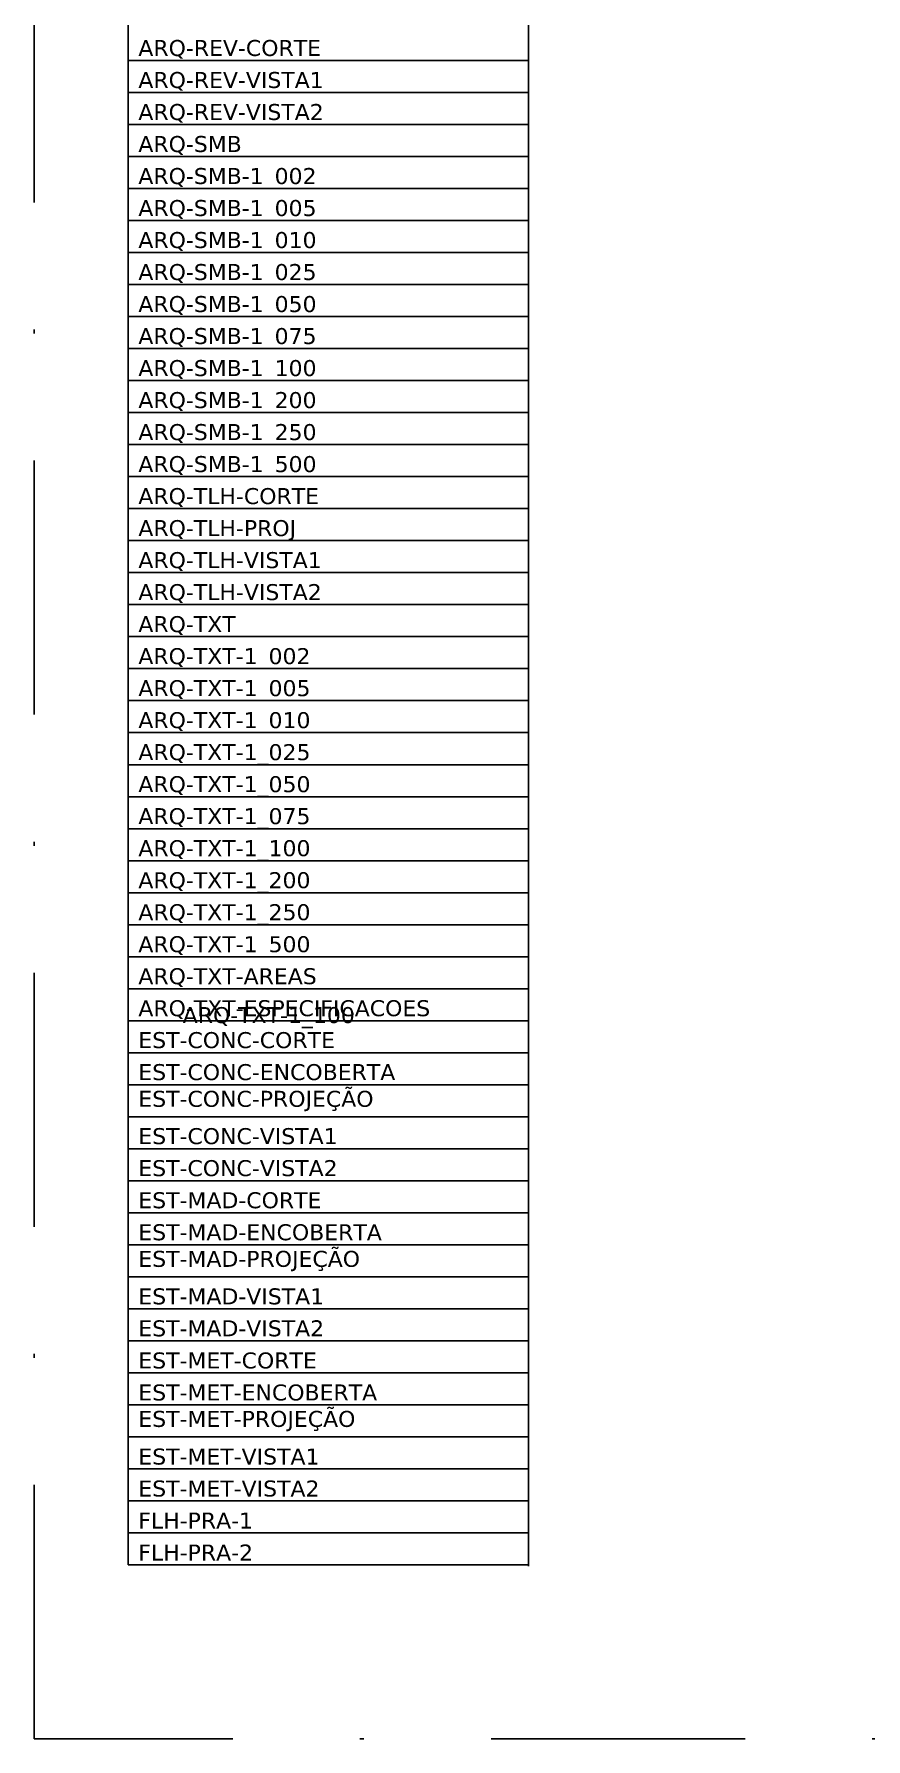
# Model space of a CAD drawing. Extents: x 175 to 308, y 27 to 112.
# Drawn here: x 175.24 to 196.02, y 26.99 to 69.6 of the extents above; entities that cross this region are included whole.
import ezdxf

# ---------------------------------------------------------------- set-up
doc = ezdxf.new("R2010")
doc.units = 0
doc.header["$LTSCALE"] = 0.01
for name, pattern in [('CONTINU', [0]), ('DASHDOT', [25.4, 12.7, -6.35, 0, -6.35]), ('TRAÇO-2PTOS_P', [0.625, 0.25, -0.125, 0, -0.125, 0, -0.125])]:
    doc.linetypes.add(name, pattern=pattern)
doc.layers.get('0').update_dxf_attribs({"linetype": 'CONTINUOUS'})
for name, color, linetype in [('ARQ-REV-CORTE', 30, 'CONTINUOUS'), ('ARQ-REV-VISTA1', 30, 'CONTINUOUS'), ('ARQ-REV-VISTA2', 1, 'CONTINUOUS'), ('ARQ-SMB', 1, 'CONTINUOUS'), ('ARQ-SMB-1_002', 1, 'CONTINUOUS'), ('ARQ-SMB-1_005', 1, 'CONTINU'), ('ARQ-SMB-1_010', 1, 'CONTINUOUS'), ('ARQ-SMB-1_025', 1, 'CONTINUOUS'), ('ARQ-SMB-1_050', 1, 'CONTINUOUS'), ('ARQ-SMB-1_100', 1, 'CONTINUOUS'), ('ARQ-SMB-1_200', 1, 'CONTINUOUS'), ('ARQ-SMB-1_250', 1, 'CONTINUOUS'), ('ARQ-SMB-1_500', 1, 'CONTINUOUS'), ('ARQ-TLH-CORTE', 4, 'CONTINUOUS'), ('ARQ-TLH-PROJ', 8, 'TRAÇO-2PTOS_P'), ('ARQ-TLH-VISTA1', 2, 'CONTINUOUS'), ('ARQ-TLH-VISTA2', 1, 'CONTINUOUS'), ('ARQ-TXT', 2, 'CONTINUOUS'), ('ARQ-TXT-1_002', 2, 'CONTINUOUS'), ('ARQ-TXT-1_005', 2, 'CONTINUOUS'), ('ARQ-TXT-1_010', 2, 'CONTINUOUS'), ('ARQ-TXT-1_025', 2, 'CONTINUOUS'), ('ARQ-TXT-1_050', 2, 'CONTINUOUS'), ('ARQ-TXT-1_075', 2, 'CONTINUOUS'), ('ARQ-TXT-1_100', 2, 'CONTINUOUS'), ('ARQ-TXT-1_200', 2, 'CONTINUOUS'), ('ARQ-TXT-1_250', 2, 'CONTINUOUS'), ('ARQ-TXT-1_500', 2, 'CONTINUOUS'), ('ARQ-TXT-AREAS', 2, 'CONTINUOUS'), ('ARQ-TXT-ESPECIFICACOES', 2, 'CONTINUOUS'), ('EST-CONC-CORTE', 6, 'CONTINUOUS'), ('EST-CONC-ENCOBERTA', 9, 'CONTINUOUS'), ('EST-CONC-PROJEÇÃO', 252, 'CONTINUOUS'), ('EST-CONC-VISTA1', 3, 'CONTINUOUS'), ('EST-CONC-VISTA2', 2, 'CONTINUOUS'), ('EST-MAD-CORTE', 4, 'CONTINUOUS'), ('EST-MAD-ENCOBERTA', 9, 'CONTINUOUS'), ('EST-MAD-PROJEÇÃO', 251, 'CONTINUOUS'), ('EST-MAD-VISTA1', 2, 'CONTINUOUS'), ('EST-MAD-VISTA2', 1, 'CONTINUOUS'), ('EST-MET-CORTE', 5, 'CONTINUOUS'), ('EST-MET-ENCOBERTA', 9, 'CONTINUOUS'), ('EST-MET-PROJEÇÃO', 253, 'CONTINUOUS'), ('EST-MET-VISTA1', 1, 'CONTINUOUS'), ('EST-MET-VISTA2', 8, 'CONTINUOUS'), ('FLH-PRA-01', 1, 'CONTINUOUS'), ('FLH-PRA-02', 6, 'CONTINUOUS')]:
    doc.layers.add(name, color=color, linetype=linetype)
doc.styles.get("Standard").update_dxf_attribs({"font": 'simplex.shx'})

msp = doc.modelspace()

# ---------------------------------------------------------------- linework, layer by layer
at = {"color": 251}
for p, q in [((177.593, 103.34), (177.593, 31.34)), ((187.593, 103.34), (187.593, 31.306)), ((177.593, 68.94), (187.593, 68.94)), ((177.593, 68.14), (187.593, 68.14)), ((177.593, 67.34), (187.593, 67.34)), ((177.593, 66.54), (187.593, 66.54)), ((177.593, 65.74), (187.593, 65.74)), ((177.593, 64.94), (187.593, 64.94)), ((177.593, 64.14), (187.593, 64.14)), ((177.593, 63.34), (187.593, 63.34)), ((177.593, 62.54), (187.593, 62.54)), ((177.593, 61.74), (187.593, 61.74)), ((177.593, 60.94), (187.593, 60.94)), ((177.593, 60.14), (187.593, 60.14)), ((177.593, 59.34), (187.593, 59.34)), ((177.593, 58.54), (187.593, 58.54)), ((177.593, 57.74), (187.593, 57.74)), ((177.593, 56.94), (187.593, 56.94)), ((177.593, 56.14), (187.593, 56.14)), ((177.593, 55.34), (187.593, 55.34)), ((177.593, 54.54), (187.593, 54.54)), ((177.593, 53.74), (187.593, 53.74)), ((177.593, 52.94), (187.593, 52.94)), ((177.593, 52.14), (187.593, 52.14)), ((177.593, 51.34), (187.593, 51.34)), ((177.593, 50.54), (187.593, 50.54)), ((177.593, 49.74), (187.593, 49.74)), ((177.593, 48.94), (187.593, 48.94)), ((177.593, 48.14), (187.593, 48.14)), ((177.593, 47.34), (187.593, 47.34)), ((177.593, 46.54), (187.593, 46.54)), ((177.593, 45.74), (187.593, 45.74)), ((177.593, 44.94), (187.593, 44.94)), ((177.593, 44.14), (187.593, 44.14)), ((177.593, 43.34), (187.593, 43.34)), ((177.593, 42.54), (187.593, 42.54)), ((177.593, 41.74), (187.593, 41.74)), ((177.593, 40.94), (187.593, 40.94)), ((177.593, 40.14), (187.593, 40.14)), ((177.593, 39.34), (187.593, 39.34)), ((177.593, 38.54), (187.593, 38.54)), ((177.593, 37.74), (187.593, 37.74)), ((177.593, 36.94), (187.593, 36.94)), ((177.593, 36.14), (187.593, 36.14)), ((177.593, 35.34), (187.593, 35.34)), ((177.593, 34.54), (187.593, 34.54)), ((177.593, 33.74), (187.593, 33.74)), ((177.593, 32.94), (187.593, 32.94)), ((177.593, 32.14), (187.593, 32.14)), ((177.593, 31.34), (187.593, 31.34))]:
    msp.add_line(p, q, dxfattribs=at)
at = {"linetype": 'DASHDOT', "ltscale": 50}
msp.add_lwpolyline([(175.238, 111.711), (308.207, 111.711), (308.207, 26.99), (175.238, 26.99)], close=True, dxfattribs=at)

# ---------------------------------------------------------------- texts
at = {"layer": 'ARQ-REV-CORTE', "insert": (177.843, 69.453), "char_height": 0.4, "attachment_point": 1}
msp.add_mtext_dynamic_manual_height_columns('{\\fVerdana|b0|i0|c0|p34;ARQ-REV-CORTE}', width=14.41568, gutter_width=12.5, heights=[0], dxfattribs=at)
at = {"layer": 'ARQ-REV-VISTA1', "insert": (177.843, 68.653), "char_height": 0.4, "attachment_point": 1}
msp.add_mtext_dynamic_manual_height_columns('{\\fVerdana|b0|i0|c0|p34;ARQ-REV-VISTA1}', width=14.41568, gutter_width=12.5, heights=[0], dxfattribs=at)
at = {"layer": 'ARQ-REV-VISTA2', "insert": (177.843, 67.853), "char_height": 0.4, "attachment_point": 1}
msp.add_mtext_dynamic_manual_height_columns('{\\fVerdana|b0|i0|c0|p34;ARQ-REV-VISTA2}', width=14.41568, gutter_width=12.5, heights=[0], dxfattribs=at)
at = {"layer": 'ARQ-SMB', "insert": (177.843, 67.053), "char_height": 0.4, "attachment_point": 1}
msp.add_mtext_dynamic_manual_height_columns('{\\fVerdana|b0|i0|c0|p34;ARQ-SMB}', width=14.41568, gutter_width=12.5, heights=[0], dxfattribs=at)
at = {"layer": 'ARQ-SMB-1_002', "insert": (177.843, 66.253), "char_height": 0.4, "attachment_point": 1}
msp.add_mtext_dynamic_manual_height_columns('{\\fVerdana|b0|i0|c0|p34;ARQ-SMB-1_002}', width=14.41568, gutter_width=12.5, heights=[0], dxfattribs=at)
at = {"layer": 'ARQ-SMB-1_005', "insert": (177.843, 65.453), "char_height": 0.4, "attachment_point": 1}
msp.add_mtext_dynamic_manual_height_columns('{\\fVerdana|b0|i0|c0|p34;ARQ-SMB-1_005}', width=14.41568, gutter_width=12.5, heights=[0], dxfattribs=at)
at = {"layer": 'ARQ-SMB-1_010', "insert": (177.843, 64.653), "char_height": 0.4, "attachment_point": 1}
msp.add_mtext_dynamic_manual_height_columns('{\\fVerdana|b0|i0|c0|p34;ARQ-SMB-1_010}', width=14.41568, gutter_width=12.5, heights=[0], dxfattribs=at)
at = {"layer": 'ARQ-SMB-1_025', "insert": (177.843, 63.853), "char_height": 0.4, "attachment_point": 1}
msp.add_mtext_dynamic_manual_height_columns('{\\fVerdana|b0|i0|c0|p34;ARQ-SMB-1_025}', width=14.41568, gutter_width=12.5, heights=[0], dxfattribs=at)
at = {"layer": 'ARQ-SMB-1_050', "char_height": 0.4, "attachment_point": 1}
for s, insert in [('{\\fVerdana|b0|i0|c0|p34;ARQ-SMB-1_050}', (177.843, 63.053)), ('{\\fVerdana|b0|i0|c0|p34;ARQ-SMB-1_075}', (177.843, 62.253))]:
    msp.add_mtext_dynamic_manual_height_columns(s, width=14.41568, gutter_width=12.5, heights=[0], dxfattribs=dict(at, insert=insert))
at = {"layer": 'ARQ-SMB-1_100', "insert": (177.843, 61.453), "char_height": 0.4, "attachment_point": 1}
msp.add_mtext_dynamic_manual_height_columns('{\\fVerdana|b0|i0|c0|p34;ARQ-SMB-1_100}', width=14.41568, gutter_width=12.5, heights=[0], dxfattribs=at)
at = {"layer": 'ARQ-SMB-1_200', "insert": (177.843, 60.653), "char_height": 0.4, "attachment_point": 1}
msp.add_mtext_dynamic_manual_height_columns('{\\fVerdana|b0|i0|c0|p34;ARQ-SMB-1_200}', width=14.41568, gutter_width=12.5, heights=[0], dxfattribs=at)
at = {"layer": 'ARQ-SMB-1_250', "insert": (177.843, 59.853), "char_height": 0.4, "attachment_point": 1}
msp.add_mtext_dynamic_manual_height_columns('{\\fVerdana|b0|i0|c0|p34;ARQ-SMB-1_250}', width=14.41568, gutter_width=12.5, heights=[0], dxfattribs=at)
at = {"layer": 'ARQ-SMB-1_500', "insert": (177.843, 59.053), "char_height": 0.4, "attachment_point": 1}
msp.add_mtext_dynamic_manual_height_columns('{\\fVerdana|b0|i0|c0|p34;ARQ-SMB-1_500}', width=14.41568, gutter_width=12.5, heights=[0], dxfattribs=at)
at = {"layer": 'ARQ-TLH-CORTE', "insert": (177.843, 58.253), "char_height": 0.4, "attachment_point": 1}
msp.add_mtext_dynamic_manual_height_columns('{\\fVerdana|b0|i0|c0|p34;ARQ-TLH-CORTE}', width=14.41568, gutter_width=12.5, heights=[0], dxfattribs=at)
at = {"layer": 'ARQ-TLH-PROJ', "insert": (177.843, 57.453), "char_height": 0.4, "attachment_point": 1}
msp.add_mtext_dynamic_manual_height_columns('{\\fVerdana|b0|i0|c0|p34;ARQ-TLH-PROJ}', width=14.41568, gutter_width=12.5, heights=[0], dxfattribs=at)
at = {"layer": 'ARQ-TLH-VISTA1', "insert": (177.843, 56.653), "char_height": 0.4, "attachment_point": 1}
msp.add_mtext_dynamic_manual_height_columns('{\\fVerdana|b0|i0|c0|p34;ARQ-TLH-VISTA1}', width=14.41568, gutter_width=12.5, heights=[0], dxfattribs=at)
at = {"layer": 'ARQ-TLH-VISTA2', "insert": (177.843, 55.853), "char_height": 0.4, "attachment_point": 1}
msp.add_mtext_dynamic_manual_height_columns('{\\fVerdana|b0|i0|c0|p34;ARQ-TLH-VISTA2}', width=14.41568, gutter_width=12.5, heights=[0], dxfattribs=at)
at = {"layer": 'ARQ-TXT', "insert": (177.843, 55.053), "char_height": 0.4, "attachment_point": 1}
msp.add_mtext_dynamic_manual_height_columns('{\\fVerdana|b0|i0|c0|p34;ARQ-TXT}', width=14.41568, gutter_width=12.5, heights=[0], dxfattribs=at)
at = {"layer": 'ARQ-TXT-1_002', "insert": (177.843, 54.253), "char_height": 0.4, "attachment_point": 1}
msp.add_mtext_dynamic_manual_height_columns('{\\fVerdana|b0|i0|c0|p34;ARQ-TXT-1_002}', width=14.41568, gutter_width=12.5, heights=[0], dxfattribs=at)
at = {"layer": 'ARQ-TXT-1_005', "insert": (177.843, 53.453), "char_height": 0.4, "attachment_point": 1}
msp.add_mtext_dynamic_manual_height_columns('{\\fVerdana|b0|i0|c0|p34;ARQ-TXT-1_005}', width=14.41568, gutter_width=12.5, heights=[0], dxfattribs=at)
at = {"layer": 'ARQ-TXT-1_010', "insert": (177.843, 52.653), "char_height": 0.4, "attachment_point": 1}
msp.add_mtext_dynamic_manual_height_columns('{\\fVerdana|b0|i0|c0|p34;ARQ-TXT-1_010}', width=14.41568, gutter_width=12.5, heights=[0], dxfattribs=at)
at = {"layer": 'ARQ-TXT-1_025', "insert": (177.843, 51.853), "char_height": 0.4, "attachment_point": 1}
msp.add_mtext_dynamic_manual_height_columns('{\\fVerdana|b0|i0|c0|p34;ARQ-TXT-1_025}', width=14.41568, gutter_width=12.5, heights=[0], dxfattribs=at)
at = {"layer": 'ARQ-TXT-1_050', "insert": (177.843, 51.053), "char_height": 0.4, "attachment_point": 1}
msp.add_mtext_dynamic_manual_height_columns('{\\fVerdana|b0|i0|c0|p34;ARQ-TXT-1_050}', width=14.41568, gutter_width=12.5, heights=[0], dxfattribs=at)
at = {"layer": 'ARQ-TXT-1_075', "insert": (177.843, 50.253), "char_height": 0.4, "attachment_point": 1}
msp.add_mtext_dynamic_manual_height_columns('{\\fVerdana|b0|i0|c0|p34;ARQ-TXT-1_075}', width=14.41568, gutter_width=12.5, heights=[0], dxfattribs=at)
at = {"layer": 'ARQ-TXT-1_100', "char_height": 0.4, "attachment_point": 1}
for insert in [(177.843, 49.453), (178.952, 45.281)]:
    msp.add_mtext_dynamic_manual_height_columns('{\\fVerdana|b0|i0|c0|p34;ARQ-TXT-1_100}', width=14.41568, gutter_width=12.5, heights=[0], dxfattribs=dict(at, insert=insert))
at = {"layer": 'ARQ-TXT-1_200', "insert": (177.843, 48.653), "char_height": 0.4, "attachment_point": 1}
msp.add_mtext_dynamic_manual_height_columns('{\\fVerdana|b0|i0|c0|p34;ARQ-TXT-1_200}', width=14.41568, gutter_width=12.5, heights=[0], dxfattribs=at)
at = {"layer": 'ARQ-TXT-1_250', "insert": (177.843, 47.853), "char_height": 0.4, "attachment_point": 1}
msp.add_mtext_dynamic_manual_height_columns('{\\fVerdana|b0|i0|c0|p34;ARQ-TXT-1_250}', width=14.41568, gutter_width=12.5, heights=[0], dxfattribs=at)
at = {"layer": 'ARQ-TXT-1_500', "insert": (177.843, 47.053), "char_height": 0.4, "attachment_point": 1}
msp.add_mtext_dynamic_manual_height_columns('{\\fVerdana|b0|i0|c0|p34;ARQ-TXT-1_500}', width=14.41568, gutter_width=12.5, heights=[0], dxfattribs=at)
at = {"layer": 'ARQ-TXT-AREAS', "insert": (177.843, 46.253), "char_height": 0.4, "attachment_point": 1}
msp.add_mtext_dynamic_manual_height_columns('{\\fVerdana|b0|i0|c0|p34;ARQ-TXT-AREAS}', width=14.41568, gutter_width=12.5, heights=[0], dxfattribs=at)
at = {"layer": 'ARQ-TXT-ESPECIFICACOES', "insert": (177.843, 45.453), "char_height": 0.4, "attachment_point": 1}
msp.add_mtext_dynamic_manual_height_columns('{\\fVerdana|b0|i0|c0|p34;ARQ-TXT-ESPECIFICACOES}', width=14.41568, gutter_width=12.5, heights=[0], dxfattribs=at)
at = {"layer": 'EST-CONC-CORTE', "insert": (177.843, 44.656), "char_height": 0.4, "attachment_point": 1}
msp.add_mtext_dynamic_manual_height_columns('{\\fVerdana|b0|i0|c0|p34;EST-CONC-CORTE}', width=14.41568, gutter_width=12.5, heights=[0], dxfattribs=at)
at = {"layer": 'EST-CONC-ENCOBERTA', "insert": (177.843, 43.856), "char_height": 0.4, "attachment_point": 1}
msp.add_mtext_dynamic_manual_height_columns('{\\fVerdana|b0|i0|c0|p34;EST-CONC-ENCOBERTA}', width=14.41568, gutter_width=12.5, heights=[0], dxfattribs=at)
at = {"layer": 'EST-CONC-PROJEÇÃO', "insert": (177.843, 43.188), "char_height": 0.4, "attachment_point": 1}
msp.add_mtext_dynamic_manual_height_columns('{\\fVerdana|b0|i0|c0|p34;EST-CONC-PROJEÇÃO}', width=14.41568, gutter_width=12.5, heights=[0], dxfattribs=at)
at = {"layer": 'EST-CONC-VISTA1', "insert": (177.843, 42.256), "char_height": 0.4, "attachment_point": 1}
msp.add_mtext_dynamic_manual_height_columns('{\\fVerdana|b0|i0|c0|p34;EST-CONC-VISTA1}', width=14.41568, gutter_width=12.5, heights=[0], dxfattribs=at)
at = {"layer": 'EST-CONC-VISTA2', "insert": (177.843, 41.456), "char_height": 0.4, "attachment_point": 1}
msp.add_mtext_dynamic_manual_height_columns('{\\fVerdana|b0|i0|c0|p34;EST-CONC-VISTA2}', width=14.41568, gutter_width=12.5, heights=[0], dxfattribs=at)
at = {"layer": 'EST-MAD-CORTE', "insert": (177.843, 40.653), "char_height": 0.4, "attachment_point": 1}
msp.add_mtext_dynamic_manual_height_columns('{\\fVerdana|b0|i0|c0|p34;EST-MAD-CORTE}', width=14.41568, gutter_width=12.5, heights=[0], dxfattribs=at)
at = {"layer": 'EST-MAD-ENCOBERTA', "insert": (177.843, 39.853), "char_height": 0.4, "attachment_point": 1}
msp.add_mtext_dynamic_manual_height_columns('{\\fVerdana|b0|i0|c0|p34;EST-MAD-ENCOBERTA}', width=14.41568, gutter_width=12.5, heights=[0], dxfattribs=at)
at = {"layer": 'EST-MAD-PROJEÇÃO', "insert": (177.843, 39.188), "char_height": 0.4, "attachment_point": 1}
msp.add_mtext_dynamic_manual_height_columns('{\\fVerdana|b0|i0|c0|p34;EST-MAD-PROJEÇÃO}', width=14.41568, gutter_width=12.5, heights=[0], dxfattribs=at)
at = {"layer": 'EST-MAD-VISTA1', "insert": (177.843, 38.251), "char_height": 0.4, "attachment_point": 1}
msp.add_mtext_dynamic_manual_height_columns('{\\fVerdana|b0|i0|c0|p34;EST-MAD-VISTA1}', width=14.41568, gutter_width=12.5, heights=[0], dxfattribs=at)
at = {"layer": 'EST-MAD-VISTA2', "insert": (177.843, 37.452), "char_height": 0.4, "attachment_point": 1}
msp.add_mtext_dynamic_manual_height_columns('{\\fVerdana|b0|i0|c0|p34;EST-MAD-VISTA2}', width=14.41568, gutter_width=12.5, heights=[0], dxfattribs=at)
at = {"layer": 'EST-MET-CORTE', "insert": (177.843, 36.649), "char_height": 0.4, "attachment_point": 1}
msp.add_mtext_dynamic_manual_height_columns('{\\fVerdana|b0|i0|c0|p34;EST-MET-CORTE}', width=14.41568, gutter_width=12.5, heights=[0], dxfattribs=at)
at = {"layer": 'EST-MET-ENCOBERTA', "insert": (177.843, 35.849), "char_height": 0.4, "attachment_point": 1}
msp.add_mtext_dynamic_manual_height_columns('{\\fVerdana|b0|i0|c0|p34;EST-MET-ENCOBERTA}', width=14.41568, gutter_width=12.5, heights=[0], dxfattribs=at)
at = {"layer": 'EST-MET-PROJEÇÃO', "insert": (177.843, 35.188), "char_height": 0.4, "attachment_point": 1}
msp.add_mtext_dynamic_manual_height_columns('{\\fVerdana|b0|i0|c0|p34;EST-MET-PROJEÇÃO}', width=14.41568, gutter_width=12.5, heights=[0], dxfattribs=at)
at = {"layer": 'EST-MET-VISTA1', "insert": (177.843, 34.247), "char_height": 0.4, "attachment_point": 1}
msp.add_mtext_dynamic_manual_height_columns('{\\fVerdana|b0|i0|c0|p34;EST-MET-VISTA1}', width=14.41568, gutter_width=12.5, heights=[0], dxfattribs=at)
at = {"layer": 'EST-MET-VISTA2', "insert": (177.843, 33.448), "char_height": 0.4, "attachment_point": 1}
msp.add_mtext_dynamic_manual_height_columns('{\\fVerdana|b0|i0|c0|p34;EST-MET-VISTA2}', width=14.41568, gutter_width=12.5, heights=[0], dxfattribs=at)
at = {"layer": 'FLH-PRA-01', "insert": (177.843, 32.647), "char_height": 0.4, "attachment_point": 1}
msp.add_mtext_dynamic_manual_height_columns('{\\fVerdana|b0|i0|c0|p34;FLH-PRA-1}', width=14.41568, gutter_width=12.5, heights=[0], dxfattribs=at)
at = {"layer": 'FLH-PRA-02', "insert": (177.843, 31.848), "char_height": 0.4, "attachment_point": 1}
msp.add_mtext_dynamic_manual_height_columns('{\\fVerdana|b0|i0|c0|p34;FLH-PRA-2}', width=14.41568, gutter_width=12.5, heights=[0], dxfattribs=at)

doc.saveas('drawing.dxf')
